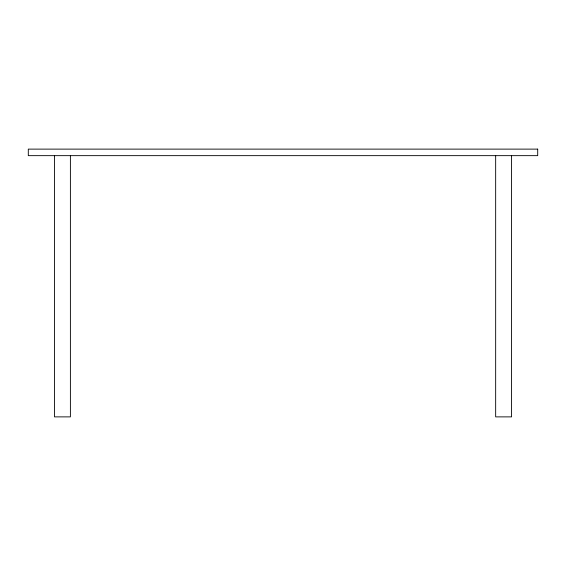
<?xml version="1.0" encoding="UTF-8"?>
<svg xmlns="http://www.w3.org/2000/svg" width="566" height="566" viewBox="0 0 566 566"><rect width="100%" height="100%" fill="white"/><g stroke="black" fill="none" stroke-linecap="round" stroke-linejoin="round"><path stroke-width="0.85" d="M511.579 155.65L511.579 416.88L495.66 416.88L495.66 155.65M70.396 155.65L70.396 416.88L54.477 416.88L54.477 155.65M537.7 149.12L28.3 149.12L28.3 155.65L537.7 155.65L537.7 149.12"/></g></svg>
